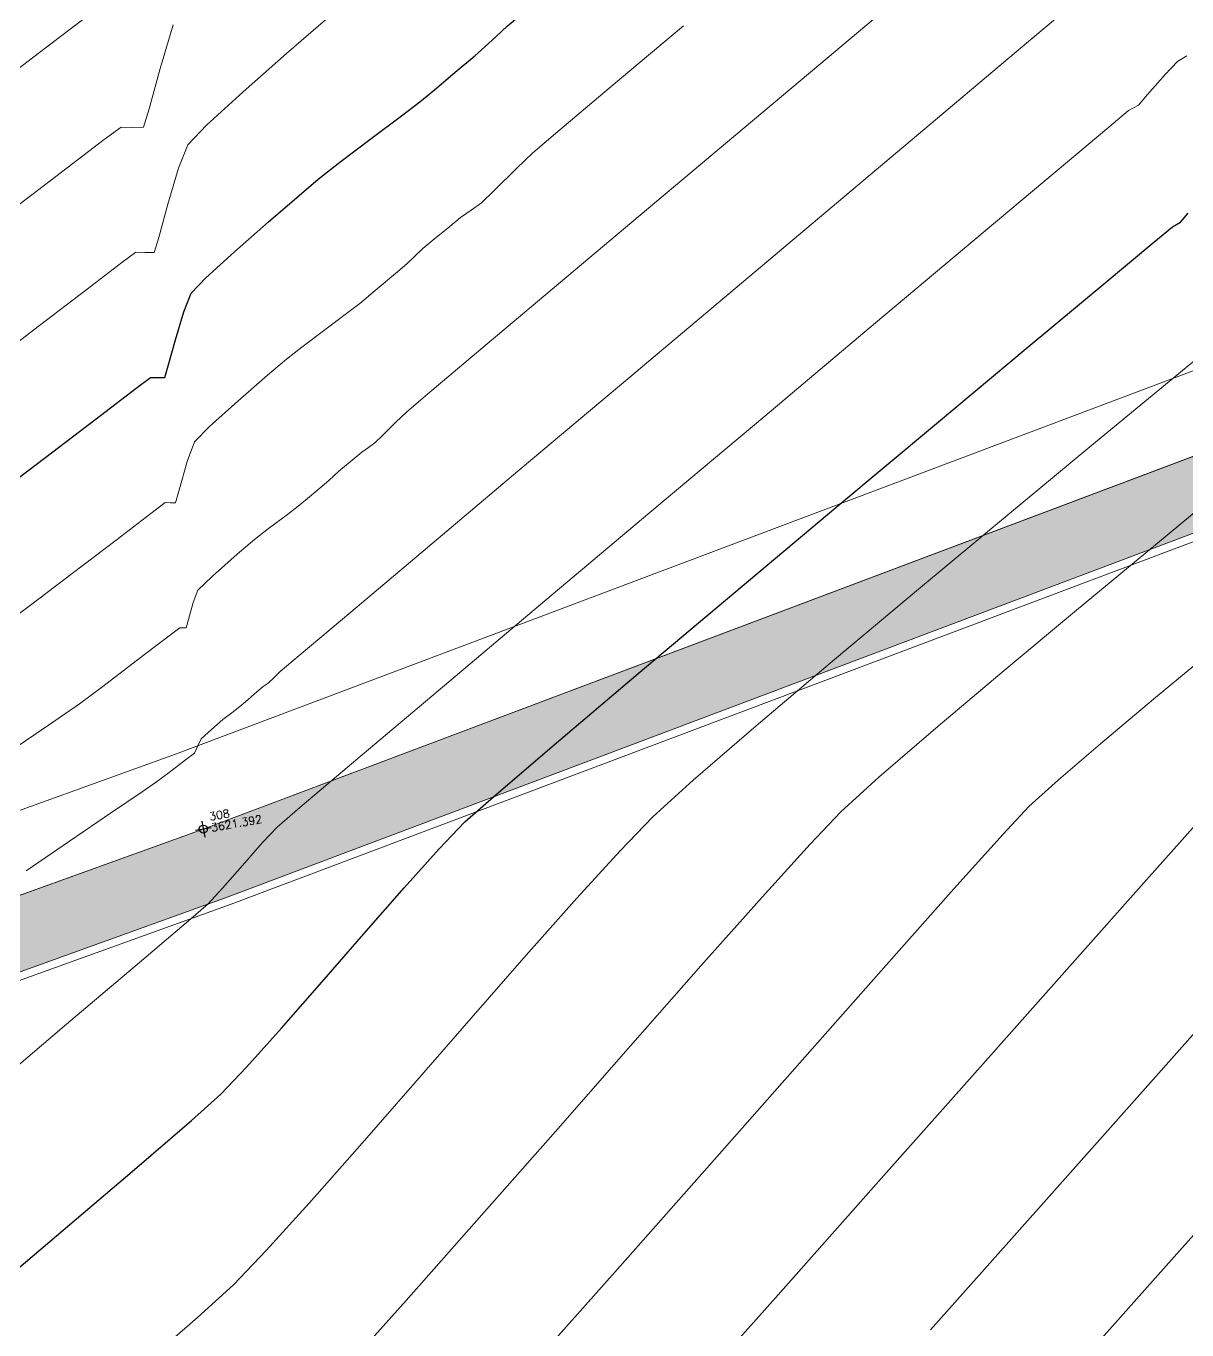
# Model space of a CAD drawing. Header units: millimetres. Extents: x 736950 to 740938, y 8500595 to 8502163.
# Drawn here: x 737849.03 to 737863.53, y 8501280.36 to 8501296.66 of the extents above; entities that cross this region are included whole.
import ezdxf

# ---------------------------------------------------------------- set-up
doc = ezdxf.new("R2010")
doc.units = ezdxf.units.MM
for name, color, linetype, lineweight in [('camino', 22, 'Continuous', 5), ('CAMINO ACTUAL', 1, 'Continuous', 13), ('CONT-MJR', 80, 'Continuous', 30), ('CONT-MNR', 96, 'Continuous', 15), ('pista', 251, 'Continuous', 5)]:
    doc.layers.add(name, color=color, linetype=linetype, lineweight=lineweight)
doc.styles.add('5mm', font='arial.ttf', dxfattribs={"height": 3})

msp = doc.modelspace()

# ---------------------------------------------------------------- hatches: boundary and pattern name
at = {"layer": 'pista'}
h = msp.add_hatch(dxfattribs=at)
h.set_pattern_fill('HONEY', color=256, scale=3, angle=9.94991650582834, style=0)
h.set_pattern_definition([(9.94991650582834, (1479841.21072825, -18.49207214638591), (0.4979252195647159, 0.4170677100899267), [0.375, -0.75]), (129.9499165058283, (1479841.21072825, -18.49207214638591), (-0.6101538418184378, 0.222682034283025), [0.3749999999999999, -0.7499999999999998]), (69.94991650582834, (1479841.21072825, -18.49207214638591), (-0.112228622253722, 0.6397497443729518), [-0.75, 0.375])])
h.paths.add_polyline_path([(737744.7999806425, 8501250.923935566), (737743.4751223363, 8501250.754223157), (737756.465848178, 8501242.026572531), (737763.5739612179, 8501242.006896213), (737770.002546867, 8501243.455222024), (737769.8468594846, 8501244.342704736), (737763.4750639071, 8501242.907173423), (737756.7405500773, 8501242.925815564)])
h.paths.add_polyline_path([(737794.2809870465, 8501256.017245878), (737809.7820272583, 8501263.709828075), (737823.391616501, 8501273.483615467), (737837.0791595323, 8501280.557800073), (737851.5530432165, 8501285.77819753), (737870.8510758049, 8501293.050216693, -0.9976846880626209), (737871.0089264096, 8501292.63424804), (737865.2748787645, 8501289.581801567, 0.7845063948290762), (737866.1540430214, 8501286.121818589), (737883.2588851704, 8501291.348365877), (737897.4188924351, 8501296.516943583), (737903.2981396064, 8501301.44146652, -0.5512150924587264), (737904.1219025984, 8501301.177325813), (737906.855912117, 8501297.98174819, 0.5618964424650519), (737910.2738656431, 8501298.536066804), (737914.22079628, 8501308.558674501), (737925.6412323939, 8501300.72656757, 0.340189525830376), (737928.7023693406, 8501300.894137181), (737936.9171069289, 8501306.117412793, -0.358727273887905), (737938.1716059428, 8501305.962964654), (737943.1732157968, 8501301.051021611, 0.3417074120720416), (737946.0555081918, 8501300.709858142), (737955.8779356404, 8501307.072689936), (737971.8320576148, 8501314.464803053), (737988.5677626224, 8501323.411181662), (738023.1375471824, 8501336.282937778), (738044.4246208373, 8501357.728329657), (738061.4456776979, 8501362.208386911), (738078.9085143938, 8501363.070318012), (738112.0997810266, 8501372.051506756), (738118.6561313582, 8501373.365123207), (738128.3493353954, 8501376.976906104), (738155.2251721952, 8501366.826195797), (738176.6167526407, 8501363.543890122), (738193.8053773039, 8501353.328603027), (738204.7313956148, 8501340.877429372), (738207.705198212, 8501335.751671141), (738214.35685511, 8501331.742925933), (738229.9282901662, 8501313.374534177), (738233.5603594936, 8501308.186787868), (738234.53883727, 8501308.358438132), (738230.6417003467, 8501313.924784988), (738214.9478837823, 8501332.43754055), (738208.3676942562, 8501336.403214611), (738205.4657963786, 8501341.405035153), (738194.387784551, 8501354.029418997), (738176.9261677533, 8501364.406946706), (738155.4549153853, 8501367.70147717), (738128.3514754312, 8501377.93815071), (738118.4090486554, 8501374.233504975), (738111.8936108743, 8501372.928085677), (738078.7671659255, 8501363.964436961), (738061.3074614278, 8501363.102660457), (738043.958527311, 8501358.536303693), (738022.6381405202, 8501337.057350922), (737988.196920163, 8501324.233464561), (737971.4304040315, 8501315.270615296), (737955.4419368334, 8501307.862588815), (737945.5806043665, 8501301.47455489, -0.3391433520832071), (737943.8038299843, 8501301.693147572), (737938.8116631231, 8501306.59581691, 0.3560082385246841), (737936.4342009705, 8501306.876887502), (737928.158540546, 8501301.61487459, -0.3502196171718997), (737926.1502499409, 8501301.468794718), (737914.5128481541, 8501309.44969617, 0.4302069892023044), (737913.4330382891, 8501309.014522241), (737909.4507249827, 8501298.90206584, -0.5704007069138802), (737907.5397775185, 8501298.566836312), (737904.9064502402, 8501301.644734057, 0.4931454261128044), (737902.7202336333, 8501302.131411942), (737896.9620044216, 8501297.308254998), (737882.9728831241, 8501292.20205278), (737866.0373022418, 8501287.027224885, -0.7384715771871906), (737865.6977918843, 8501288.787355538), (737871.5108758068, 8501291.881875956, 0.9119586051647783), (737870.5337161538, 8501293.892406015), (737851.2416702455, 8501286.62264278), (737836.7183275839, 8501281.384406622), (737822.9200107896, 8501274.252970394), (737809.3164408724, 8501264.483505804), (737793.8201376351, 8501256.79327439), (737778.9884914039, 8501246.402265295), (737769.846859484, 8501244.34270474), (737770.0025468671, 8501243.455222024), (737779.3594973255, 8501245.563292695)])
h.paths.add_polyline_path([(738260.5182952256, 8501271.251537092), (738234.538837269, 8501308.358438132), (738233.56035949, 8501308.186787868), (738259.6897886079, 8501270.86568047), (738269.3749442189, 8501234.589470252), (738274.5057655985, 8501215.583008338), (738279.7983711922, 8501189.602392923), (738280.7089290785, 8501189.641305126), (738275.382018582, 8501215.790318219), (738270.2441657205, 8501234.822827347)])

# ---------------------------------------------------------------- linework, layer by layer
at = {"linetype": 'Continuous', "extrusion": (0.9849591664230046, 0.172787269436437, 0), "elevation": 2195667.446162655}
msp.add_lwpolyline([(8245928.984062788, 0), (8245928.78406279, 0)], dxfattribs=at)
at = {"linetype": 'Continuous', "extrusion": (-0.172787269436437, 0.9849591664230046, 0), "elevation": 8245928.884062789}
msp.add_lwpolyline([(-2195667.546162654, 0), (-2195667.346162655, 0)], dxfattribs=at)
at = {"linetype": 'Continuous'}
msp.add_circle((737851.2416702405, 8501286.62264278), 0.05, dxfattribs=at)
at = {"layer": 'camino'}
for p, q in [((737850.8957002355, 8501287.56091528), (737873.0500859543, 8501295.909285355)), ((737851.2416702405, 8501286.62264278), (737870.5337161538, 8501293.892406015)), ((737851.5876402454, 8501285.68437028), (737868.0173463535, 8501291.875526672)), ((737836.3174031858, 8501282.302858334), (737850.8957002355, 8501287.56091528)), ((737836.7183275832, 8501281.38440662), (737851.2416702405, 8501286.62264278)), ((737837.1192519807, 8501280.465954907), (737851.5876402454, 8501285.68437028))]:
    msp.add_line(p, q, dxfattribs=at)
at = {"layer": 'CAMINO ACTUAL'}
for points in [[(737744.7999806433, 8501250.923935566), (737756.7405500774, 8501242.925815562), (737763.4750639033, 8501242.907173423), (737778.9884914034, 8501246.402265295), (737793.8201376382, 8501256.793274388), (737809.3164408694, 8501264.4835058), (737822.9200107896, 8501274.252970394), (737836.7183275832, 8501281.38440662), (737851.2416702405, 8501286.62264278), (737870.5337161538, 8501293.892406015, -0.9119586051647784), (737871.5108758068, 8501291.881875956), (737865.6977918843, 8501288.787355538, 0.7384715771871907), (737866.0373022418, 8501287.027224885), (737882.9728831139, 8501292.202052778), (737896.9620044209, 8501297.308254996), (737902.7202336333, 8501302.131411942, -0.4931454261128045), (737904.9064502402, 8501301.644734057), (737907.5397775185, 8501298.566836312, 0.5704007069138803)], [(737743.4751223343, 8501250.754223157), (737756.4658481785, 8501242.02657253), (737763.5739612129, 8501242.00689621), (737779.3594973226, 8501245.563292693), (737794.2809870427, 8501256.017245876), (737809.7820272604, 8501263.709828077), (737823.3916164968, 8501273.483615467), (737837.0791595408, 8501280.557800079), (737851.5530432449, 8501285.77819753), (737870.8510758049, 8501293.050216693, -0.8808834008382581), (737871.0575678862, 8501292.660141705), (737865.2748787645, 8501289.581801567, 0.7845063945546641), (737866.1540430175, 8501286.121818589), (737883.2588851263, 8501291.348365862), (737897.4188924354, 8501296.516943585), (737903.2981396064, 8501301.44146652, -0.5512150924587267), (737904.1219025984, 8501301.177325813), (737906.855912117, 8501297.98174819, 0.5691577054920378)]]:
    msp.add_lwpolyline(points, format="xyb", dxfattribs=at)
at = {"layer": 'CONT-MJR', "extrusion": (0.6420256615830683, -0.7666831482880158, 0), "elevation": -6044079.017788866}
msp.add_lwpolyline([(6023751.634656075, 3625), (6023751.865643558, 3625)], dxfattribs=at)
at = {"layer": 'CONT-MJR'}
for points, elevation in [([(737854.8987122023, 8501296.528044153), (737855.0377069615, 8501296.658312058)], 3625), ([(737853.9474890758, 8501295.712197611), (737854.1294350686, 8501295.862761501)], 3625), ([(737853.717603032, 8501295.536678704), (737853.9474890758, 8501295.712197611)], 3625), ([(737852.9471579437, 8501294.95574476), (737853.3390379874, 8501295.25207965)], 3625), ([(737852.6773269023, 8501294.745018344), (737852.9471579437, 8501294.95574476)], 3625), ([(737852.4383298145, 8501294.542689925), (737852.6773269023, 8501294.745018344)], 3625), ([(737851.6305444578, 8501293.838081583), (737852.0540131824, 8501294.211072845)], 3625), ([(737863.3997509215, 8501294.17943595), (737863.4505320803, 8501294.207958335)], 3620), ([(737850.9978942714, 8501293.088996883), (737851.0908205396, 8501293.319634443)], 3625), ([(737850.402926961, 8501292.133210966), (737850.5813336655, 8501292.26751041)], 3625), ([(737850.5813336655, 8501292.26751041), (737850.6731675213, 8501292.265495734)], 3625), ([(737849.3602344022, 8501291.336673845), (737849.9583635109, 8501291.793780467)], 3625), ([(737856.6749847631, 8501288.56657593), (737857.8711207402, 8501289.572824148)], 3620), ([(737855.6525620866, 8501287.701658593), (737856.6749847631, 8501288.56657593)], 3620), ([(737853.7529322262, 8501285.890581485), (737854.1891325251, 8501286.376005448)], 3620), ([(737852.2163083554, 8501284.134305228), (737852.7206029459, 8501284.710095856)], 3620), ([(737851.4610452529, 8501283.309805922), (737851.7811500591, 8501283.64766341)], 3620), ([(737850.3539748094, 8501282.346339222), (737851.092530013, 8501282.98087442)], 3620), ([(737849.3238000579, 8501281.469559934), (737850.3539748094, 8501282.346339222)], 3620)]:
    msp.add_lwpolyline(points, dxfattribs=dict(at, elevation=elevation))
at = {"layer": 'CONT-MJR', "extrusion": (0.6848595046887826, -0.7286751394396789, 0), "elevation": -5689356.492526403}
msp.add_lwpolyline([(6359850.060101053, 3625.00000000001), (6359850.250614156, 3625.00000000001)], dxfattribs=at)
at = {"layer": 'CONT-MJR', "extrusion": (0.6512469784510502, -0.7588658465488992, 0), "elevation": -5970817.804590533}
msp.add_lwpolyline([(6096376.200747641, 3625.000000000003), (6096376.36882799, 3625.000000000003)], dxfattribs=at)
at = {"layer": 'CONT-MJR', "extrusion": (0.6472728347804234, -0.7622584058935098, 0), "elevation": -6002591.297071006}
msp.add_lwpolyline([(6065093.72555556, 3625), (6065094.04354004, 3625)], dxfattribs=at)
at = {"layer": 'CONT-MJR', "extrusion": (-0.6443755820043018, 0.7647091664918221, 0), "elevation": 6025563.689223723}
msp.add_lwpolyline([(-6042271.285670543, 3625), (-6042271.626346718, 3625)], dxfattribs=at)
at = {"layer": 'CONT-MJR', "extrusion": (0.6009121128075741, -0.7993151022476288, 0), "elevation": -6351828.674749896}
msp.add_lwpolyline([(5698308.608665088, 3625.000000000006), (5698309.082276864, 3625.000000000006)], dxfattribs=at)
at = {"layer": 'CONT-MJR', "extrusion": (0.6532894873589358, -0.7571082126792041, 0), "elevation": -5954368.675492419}
msp.add_lwpolyline([(6112439.986874871, 3625.00000000001), (6112440.494486099, 3625.00000000001)], dxfattribs=at)
at = {"layer": 'CONT-MJR', "extrusion": (-0.7542799235282538, 0.6565529658467867, 0), "elevation": 5024994.338729529}
msp.add_lwpolyline([(-6896801.981906788, 3620.00000000001), (-6896802.128114216, 3620.00000000001)], dxfattribs=at)
at = {"layer": 'CONT-MJR', "extrusion": (0.6396742317809725, -0.768646132622433, 0), "elevation": -6062494.700854356}
msp.add_lwpolyline([(6005214.31128487, 3620.000000000013), (6005214.61469024, 3620.000000000013)], dxfattribs=at)
at = {"layer": 'CONT-MJR', "extrusion": (0.4841895582464591, -0.8749631259002283, 0), "elevation": -7081053.175865064}
msp.add_lwpolyline([(4761841.081656083, 3620), (4761841.139997721, 3620)], dxfattribs=at)
at = {"layer": 'CONT-MJR', "extrusion": (0.6402329840710015, -0.7681807899886205, 0), "elevation": -6058126.403628031}
msp.add_lwpolyline([(6009620.246324629, 3620.000000000009), (6009621.069586055, 3620.000000000009)], dxfattribs=at)
at = {"layer": 'CONT-MJR', "extrusion": (-0.6753895892432603, 0.7374611194780509, 0), "elevation": 5771036.361167613}
msp.add_lwpolyline([(-6285821.759456125, 3625), (-6285822.242808201, 3625)], dxfattribs=at)
at = {"layer": 'CONT-MJR', "extrusion": (0.7233527728568068, -0.6904786499236374, 0), "elevation": -5336234.901445571}
msp.add_lwpolyline([(6658904.520661074, 3625), (6658904.786086447, 3625)], dxfattribs=at)
at = {"layer": 'CONT-MJR', "extrusion": (0.6406269619107408, -0.7678522616187402, 0), "elevation": -6055042.786088485}
msp.add_lwpolyline([(6012725.939632714, 3620.000000000006), (6012727.158786425, 3620.000000000006)], dxfattribs=at)
at = {"layer": 'CONT-MJR', "extrusion": (0.9579606560702832, -0.286899601640352, 0), "elevation": -1732185.374636177}
msp.add_lwpolyline([(8355593.093971894, 3625.000000000013), (8355593.462347029, 3625.000000000013)], dxfattribs=at)
at = {"layer": 'CONT-MJR', "extrusion": (0.9646727387594171, -0.263451147453196, 0), "elevation": -1527890.685181196}
msp.add_lwpolyline([(8395352.674456958, 3625.00000000001), (8395353.010938302, 3625.00000000001)], dxfattribs=at)
at = {"layer": 'CONT-MJR', "extrusion": (0.6410855214706683, -0.7674694483565331, 0), "elevation": -6051450.025050278}
msp.add_lwpolyline([(6016340.33438022, 3620), (6016341.825462806, 3620)], dxfattribs=at)
at = {"layer": 'CONT-MJR', "extrusion": (0.9612422714109875, -0.2757050881878051, 0), "elevation": -1634596.191649094}
msp.add_lwpolyline([(8375230.69680671, 3625), (8375230.848437625, 3625)], dxfattribs=at)
at = {"layer": 'CONT-MJR', "extrusion": (0.002978270061048699, -0.999995564943887, 0), "elevation": -8499057.043218091}
msp.add_lwpolyline([(763166.5449929343, 3625.00000000001), (763166.633581587, 3625.00000000001)], dxfattribs=at)
at = {"layer": 'CONT-MJR', "extrusion": (0.6068522601535086, -0.7948146540839431, 0), "elevation": -6309185.381453222}
msp.add_lwpolyline([(5745482.098702695, 3625.00000000001), (5745482.65803241, 3625.00000000001)], dxfattribs=at)
at = {"layer": 'CONT-MJR', "extrusion": (0.6416803124186792, -0.7669722137432793, 0), "elevation": -6046784.01587476}
msp.add_lwpolyline([(6021028.296945062, 3620.000000000013), (6021029.935993761, 3620.000000000013)], dxfattribs=at)
at = {"layer": 'CONT-MJR', "extrusion": (0.6063515182579975, -0.7951967280530156, 0), "elevation": -6312802.975324675}
msp.add_lwpolyline([(5741505.502495038, 3625.000000000013), (5741506.306200158, 3625.000000000013)], dxfattribs=at)
at = {"layer": 'CONT-MJR', "extrusion": (0.6425075299626943, -0.7662793706875042, 0), "elevation": -6040283.585658614}
msp.add_lwpolyline([(6027547.830072075, 3620.000000000003), (6027549.493125267, 3620.000000000003)], dxfattribs=at)
at = {"layer": 'CONT-MJR', "extrusion": (-0.6501581562075816, 0.75979890228715, 0), "elevation": 5979546.193130341}
msp.add_lwpolyline([(-6087802.461017786, 3620.000000000003), (-6087803.452363582, 3620.000000000003)], dxfattribs=at)
at = {"layer": 'CONT-MJR', "extrusion": (0.6640665574389092, -0.7476734630112507, 0), "elevation": -5866201.971161655}
msp.add_lwpolyline([(6197094.437951559, 3620.000000000013), (6197094.957614643, 3620.000000000013)], dxfattribs=at)
at = {"layer": 'CONT-MJR', "extrusion": (-0.7223764329512141, 0.6915000282839331, 0), "elevation": 5345631.292273927}
msp.add_lwpolyline([(-6651355.120450135, 3620.000000000013), (-6651355.585624101, 3620.000000000013)], dxfattribs=at)
at = {"layer": 'CONT-MJR', "extrusion": (0.7515840325071832, -0.6596373564923698, 0), "elevation": -5053206.652619692}
msp.add_lwpolyline([(6876145.864909236, 3620.000000000006), (6876146.630201839, 3620.000000000006)], dxfattribs=at)
at = {"layer": 'CONT-MJR', "extrusion": (-0.75388818697106, 0.6570027408964807, 0), "elevation": 5029108.905887303}
msp.add_lwpolyline([(-6893789.376833019, 3620), (-6893790.179742438, 3620)], dxfattribs=at)
at = {"layer": 'CONT-MJR', "extrusion": (0.7477255717044463, -0.6640078835520397, 0), "elevation": -5093200.145870917}
msp.add_lwpolyline([(6846573.981475954, 3615), (6846575.711980486, 3615)], dxfattribs=at)
at = {"layer": 'CONT-MJR', "extrusion": (-0.7454377172897083, 0.6665752843017126, 0), "elevation": 5116723.016932098}
msp.add_lwpolyline([(-6829011.237139164, 3620), (-6829011.889966098, 3620)], dxfattribs=at)
at = {"layer": 'CONT-MJR', "extrusion": (0.7474416327015289, -0.6643274837792525, 0), "elevation": -5096126.666122379}
msp.add_lwpolyline([(6844393.951480709, 3615.00000000001), (6844395.9567342, 3615.00000000001)], dxfattribs=at)
at = {"layer": 'CONT-MJR', "extrusion": (-0.665903161022766, 0.7460381894647808, 0), "elevation": 5850944.388299474}
msp.add_lwpolyline([(-6211496.302879023, 3620), (-6211496.796841993, 3620)], dxfattribs=at)
at = {"layer": 'CONT-MJR', "extrusion": (-0.7470579680099632, 0.6647588979719076, 0), "elevation": 5100077.331341523}
msp.add_lwpolyline([(-6841448.451222478, 3615.000000000013), (-6841450.633788544, 3615.000000000013)], dxfattribs=at)
at = {"layer": 'CONT-MJR', "extrusion": (-0.6472197714218639, 0.7623034615431248, 0), "elevation": 6003005.621104317}
msp.add_lwpolyline([(-6064660.912076862, 3620.000000000003), (-6064662.543151549, 3620.000000000003)], dxfattribs=at)
at = {"layer": 'CONT-MNR'}
for points, elevation in [([(737858.9296203933, 8501296.171673879), (737860.0002219474, 8501297.072386742)], 3623), ([(737850.7021329933, 8501296.12759705), (737850.864128783, 8501296.674444212)], 3627), ([(737860.4156326749, 8501295.508479826), (737861.3741558068, 8501296.315088583)], 3622), ([(737857.7637792074, 8501295.190625824), (737858.9296203933, 8501296.171673879)], 3623), ([(737863.4121395978, 8501296.216373984), (737863.530439674, 8501296.285068914)], 3621), ([(737850.5648029024, 8501295.623403588), (737850.7021329933, 8501296.12759705)], 3627), ([(737863.0396404177, 8501295.804263124), (737863.2589968242, 8501296.054376796)], 3621), ([(737851.2830769166, 8501295.42099532), (737851.7383255601, 8501295.837926036)], 3626), ([(737850.4957278114, 8501295.39387309), (737850.5648029024, 8501295.623403588)], 3627), ([(737862.8009050167, 8501295.602687666), (737862.8623851022, 8501295.636658063)], 3621), ([(737850.2152934363, 8501295.396594457), (737850.3594311773, 8501295.39248141)], 3627), ([(737850.3594311773, 8501295.39248141), (737850.4957278114, 8501295.39387309)], 3627), ([(737851.0490107553, 8501295.17578512), (737851.2830769166, 8501295.42099532)], 3626), ([(737850.9308897976, 8501294.88163194), (737851.0490107553, 8501295.17578512)], 3626), ([(737855.3576970894, 8501295.075298678), (737855.6398493844, 8501295.315119937)], 3624), ([(737855.1490585797, 8501294.87378969), (737855.3576970894, 8501295.075298678)], 3624), ([(737850.7968456809, 8501294.431616234), (737850.9308897976, 8501294.88163194)], 3626), ([(737860.8814562846, 8501293.990978613), (737861.8838617695, 8501294.832953174)], 3621), ([(737854.4553429264, 8501294.264647918), (737854.5873233329, 8501294.356962418)], 3624), ([(737854.3208007021, 8501294.155121356), (737854.4553429264, 8501294.264647918)], 3624), ([(737855.5204907545, 8501293.302254658), (737856.5962265931, 8501294.207925208)], 3623), ([(737853.8851304319, 8501293.78263174), (737853.9855903564, 8501293.876807278)], 3624), ([(737853.9855903564, 8501293.876807278), (737854.1111161213, 8501293.9817775)], 3624), ([(737850.3983135507, 8501293.832052436), (737850.5161746877, 8501293.82907609)], 3626), ([(737850.5161746877, 8501293.82907609), (737850.6287417961, 8501293.829816334)], 3626), ([(737853.6427520224, 8501293.56690448), (737853.7847736905, 8501293.68833257)], 3624), ([(737853.1975392898, 8501293.192919673), (737853.3903727463, 8501293.353307704)], 3624), ([(737853.03136889, 8501293.066047912), (737853.1975392898, 8501293.192919673)], 3624), ([(737852.2794176292, 8501292.49380561), (737852.4744617969, 8501292.6461267)], 3624), ([(737854.0185822246, 8501292.036734251), (737854.630099897, 8501292.552296795)], 3623), ([(737853.7794659415, 8501291.834249651), (737854.0185822246, 8501292.036734251)], 3623), ([(737862.2923219312, 8501291.37796894), (737863.1219740177, 8501292.06265525)], 3619), ([(737851.0394543045, 8501291.215822592), (737851.1326303234, 8501291.463483766)], 3624), ([(737853.3851423489, 8501291.449060509), (737853.4784227684, 8501291.540277537)], 3623), ([(737853.2231064718, 8501291.334431235), (737853.3043442057, 8501291.39150122)], 3623), ([(737852.9334737519, 8501291.095302494), (737853.0763620742, 8501291.213892559)], 3623), ([(737854.0419122792, 8501290.143332565), (737855.2266889767, 8501291.140768481)], 3622), ([(737852.7252658989, 8501290.907052288), (737852.8096573408, 8501290.9790957)], 3623), ([(737852.8096573408, 8501290.9790957), (737852.8715459335, 8501291.037222596)], 3623), ([(737852.8715459335, 8501291.037222596), (737852.9334737519, 8501291.095302494)], 3623), ([(737850.8947697665, 8501290.701702816), (737850.9426456591, 8501290.87554898)], 3624), ([(737852.4475895038, 8501290.673641732), (737852.5680707847, 8501290.7739437)], 3623), ([(737850.5851116856, 8501290.567057503), (737850.7643537801, 8501290.702968389)], 3624), ([(737863.0161102855, 8501290.075463386), (737863.7476649791, 8501290.67756113)], 3618), ([(737850.1512195886, 8501290.235486872), (737850.5851116856, 8501290.567057503)], 3624), ([(737855.4296038826, 8501289.407578867), (737856.8217305284, 8501290.578735692)], 3621), ([(737851.881508356, 8501290.242592877), (737852.0569182332, 8501290.37843491)], 3623), ([(737851.6650812237, 8501290.057874372), (737851.881508356, 8501290.242592877)], 3623), ([(737851.3563728031, 8501289.78565599), (737851.6650812237, 8501290.057874372)], 3623), ([(737859.1268307564, 8501288.741664845), (737860.2036657223, 8501289.643937428)], 3619), ([(737851.1166817711, 8501289.454408862), (737851.1744401074, 8501289.607333088)], 3623), ([(737848.7324776967, 8501289.160674749), (737849.0838191529, 8501289.422909673)], 3624), ([(737854.1740107271, 8501288.350399392), (737855.4296038826, 8501289.407578867)], 3621), ([(737851.0277837514, 8501289.13764606), (737851.0566836866, 8501289.244383099)], 3623), ([(737850.4046037819, 8501288.724053053), (737850.7821133045, 8501289.012464218)], 3623), ([(737850.7821133045, 8501289.012464218), (737850.9473738945, 8501289.138426367)], 3623), ([(737850.9473738945, 8501289.138426367), (737851.0277837514, 8501289.13764606)], 3623), ([(737849.985283691, 8501288.4050977), (737850.4046037819, 8501288.724053053)], 3623), ([(737858.1497706539, 8501287.913936127), (737859.1268307564, 8501288.741664845)], 3619), ([(737852.0521373145, 8501288.447556965), (737852.121117601, 8501288.515264481)], 3622), ([(737849.6945913981, 8501288.187502988), (737849.985283691, 8501288.4050977)], 3623), ([(737851.8813571468, 8501288.313797714), (737851.9358379366, 8501288.35886684)], 3622), ([(737853.1485365732, 8501287.485706441), (737854.1740107271, 8501288.350399392)], 3621), ([(737851.7704791197, 8501288.215575565), (737851.8345409908, 8501288.269858826)], 3622), ([(737851.8345409908, 8501288.269858826), (737851.8813571468, 8501288.313797714)], 3622), ([(737851.5967572071, 8501288.07808166), (737851.697639718, 8501288.154363792)], 3622), ([(737848.7437683883, 8501287.53859531), (737849.3968537061, 8501287.982887486)], 3623), ([(737851.2162498913, 8501287.75118241), (737851.3433601834, 8501287.868145514)], 3622), ([(737851.3433601834, 8501287.868145514), (737851.4835990826, 8501287.991380144)], 3622), ([(737857.3635699927, 8501287.23428759), (737858.1497706539, 8501287.913936127)], 3619), ([(737859.6827304235, 8501287.272127006), (737860.3930570795, 8501287.885035569)], 3618), ([(737851.0209147313, 8501287.487520713), (737851.130394009, 8501287.573884346)], 3622), ([(737850.8146730853, 8501287.33163655), (737851.0209147313, 8501287.487520713)], 3622), ([(737852.4467669333, 8501286.89200918), (737853.1485365732, 8501287.485706441)], 3621), ([(737850.6567051, 8501287.214331223), (737850.8146730853, 8501287.33163655)], 3622), ([(737850.0825345145, 8501286.82345633), (737850.4762837035, 8501287.090909159)], 3622), ([(737861.234056373, 8501286.56000259), (737861.5563393835, 8501286.904694304)], 3617), ([(737849.5685013176, 8501286.473218607), (737850.0825345145, 8501286.82345633)], 3622), ([(737855.9093854191, 8501285.760541156), (737856.4491823525, 8501286.352935052)], 3619), ([(737851.0567641217, 8501285.476950446), (737851.3034482601, 8501285.689717475)], 3621), ([(737854.5892928698, 8501284.261398185), (737855.2770473317, 8501285.047290113)], 3619), ([(737856.5801822967, 8501283.916601777), (737857.4577742688, 8501284.913112251)], 3618), ([(737858.7548266845, 8501283.771594174), (737859.7726291195, 8501284.922244415)], 3617), ([(737853.8832468136, 8501283.451081632), (737854.5892928698, 8501284.261398185)], 3619), ([(737853.196033943, 8501282.664556714), (737853.8832468136, 8501283.451081632)], 3619), ([(737852.5647790383, 8501281.950039688), (737853.196033943, 8501282.664556714)], 3619), ([(737858.3892083523, 8501280.766381018), (737859.7449433034, 8501282.293017205)], 3616), ([(737862.3629190258, 8501280.143938852), (737863.4380635652, 8501281.35230936)], 3614)]:
    msp.add_lwpolyline(points, dxfattribs=dict(at, elevation=elevation))
at = {"layer": 'CONT-MNR', "extrusion": (0.6047333065447692, -0.7964280431749188, 0), "elevation": -6324468.817583943}
msp.add_lwpolyline([(5728661.008032917, 3628), (5728661.632952816, 3628)], dxfattribs=at)
at = {"layer": 'CONT-MNR', "extrusion": (-0.6437495143787718, 0.7652362790256979, 0), "elevation": 6030502.457761618}
msp.add_lwpolyline([(-6037343.666824101, 3622.00000000001), (-6037344.506524498, 3622.00000000001)], dxfattribs=at)
at = {"layer": 'CONT-MNR', "extrusion": (-0.6532894872541244, 0.7571082127696432, 0), "elevation": 5954370.121617876}
msp.add_lwpolyline([(-6112441.530527587, 3626.000000000013), (-6112442.178829295, 3626.000000000013)], dxfattribs=at)
at = {"layer": 'CONT-MNR', "extrusion": (-0.6442097269034711, 0.7648488921106934, 0), "elevation": 6026872.523774356}
msp.add_lwpolyline([(-6040966.079746339, 3624), (-6040967.293756966, 3624)], dxfattribs=at)
at = {"layer": 'CONT-MNR', "extrusion": (-0.60707557919168, 0.7946440971586501, 0), "elevation": 6307574.719352006}
msp.add_lwpolyline([(-5747256.183865125, 3628), (-5747257.078758496, 3628)], dxfattribs=at)
at = {"layer": 'CONT-MNR', "extrusion": (0.6609661662988029, -0.7504157027996303, 0), "elevation": -5891810.856146893}
msp.add_lwpolyline([(6172764.449343448, 3626.000000000004), (6172765.17006145, 3626.000000000004)], dxfattribs=at)
at = {"layer": 'CONT-MNR', "extrusion": (0.7266874170987918, -0.6869682655190753, 0), "elevation": -5303924.659286891}
msp.add_lwpolyline([(6684673.514970528, 3621.000000000013), (6684673.737896072, 3621.000000000013)], dxfattribs=at)
at = {"layer": 'CONT-MNR', "extrusion": (0.6448548084220542, -0.7643050935686324, 0), "elevation": -6021773.553999119}
msp.add_lwpolyline([(6046047.985626206, 3624.00000000001), (6046048.863417258, 3624.00000000001)], dxfattribs=at)
at = {"layer": 'CONT-MNR', "extrusion": (0.4902758122189853, -0.8715673398843112, 0), "elevation": -7047695.309450097}
msp.add_lwpolyline([(4811076.795344659, 3621.000000000013), (4811076.865442736, 3621.000000000013)], dxfattribs=at)
at = {"layer": 'CONT-MNR', "extrusion": (-0.7537609487671489, 0.6571487138491923, 0), "elevation": 5030443.259003473}
msp.add_lwpolyline([(-6892830.36190429, 3621.00000000001), (-6892830.538668114, 3621.00000000001)], dxfattribs=at)
at = {"layer": 'CONT-MNR', "extrusion": (-0.6439246511823193, 0.7650889122185267, 0), "elevation": 6029120.42227357}
msp.add_lwpolyline([(-6038721.019811497, 3622.000000000013), (-6038722.567661207, 3622.000000000013)], dxfattribs=at)
at = {"layer": 'CONT-MNR', "extrusion": (0.6425741217303729, -0.7662235301023065, 0), "elevation": -6039761.185885511}
msp.add_lwpolyline([(6028080.074411251, 3621.000000000013), (6028080.39550793, 3621.000000000013)], dxfattribs=at)
at = {"layer": 'CONT-MNR', "extrusion": (0.5957651225255017, -0.8031587133202092, 0), "elevation": -6388304.04836406}
msp.add_lwpolyline([(5657385.858524939, 3627), (5657386.123115696, 3627)], dxfattribs=at)
at = {"layer": 'CONT-MNR', "extrusion": (0.6430291213592085, -0.765841725870303, 0), "elevation": -6036179.628137064}
msp.add_lwpolyline([(6031665.565440069, 3621), (6031666.441615121, 3621)], dxfattribs=at)
at = {"layer": 'CONT-MNR', "extrusion": (0.6058417958744822, -0.7955851421259589, 0), "elevation": -6316483.81016985}
msp.add_lwpolyline([(5737461.805186785, 3627.000000000006), (5737462.47416442, 3627.000000000006)], dxfattribs=at)
at = {"layer": 'CONT-MNR', "extrusion": (0.6439434193958257, -0.7650731158633218, 0), "elevation": -6028973.748930235}
msp.add_lwpolyline([(6038866.706676669, 3623.000000000003), (6038868.232743383, 3623.000000000003)], dxfattribs=at)
at = {"layer": 'CONT-MNR', "extrusion": (0.7030011285413386, -0.7111887325243592, 0), "elevation": -5527312.123618107}
msp.add_lwpolyline([(6501173.775551778, 3624.000000000013), (6501174.158582399, 3624.000000000013)], dxfattribs=at)
at = {"layer": 'CONT-MNR', "extrusion": (0.6073366846098532, -0.7944445553511659, 0), "elevation": -6305684.342852014}
msp.add_lwpolyline([(5749327.779171789, 3627), (5749328.713721792, 3627)], dxfattribs=at)
at = {"layer": 'CONT-MNR', "extrusion": (-0.6967373264954233, 0.7173263538083693, 0), "elevation": 5584111.627210398}
msp.add_lwpolyline([(-6452451.801845338, 3624), (-6452452.022810508, 3624)], dxfattribs=at)
at = {"layer": 'CONT-MNR', "extrusion": (0.9647613155894411, -0.2631265929968516, 0), "elevation": -1525066.734380727}
msp.add_lwpolyline([(8395867.736812675, 3626), (8395868.16637328, 3626)], dxfattribs=at)
at = {"layer": 'CONT-MNR', "extrusion": (0.5818797003086811, -0.8132748701199856, 0), "elevation": -6484546.4578673}
msp.add_lwpolyline([(5546809.206337998, 3624.000000000006), (5546809.367198803, 3624.000000000006)], dxfattribs=at)
at = {"layer": 'CONT-MNR', "extrusion": (0.6439581734102451, -0.7650606975254582, 0), "elevation": -6028855.826172899}
msp.add_lwpolyline([(6038983.45867456, 3622.000000000003), (6038985.183672033, 3622.000000000003)], dxfattribs=at)
at = {"layer": 'CONT-MNR', "extrusion": (-0.6371570324622847, 0.7707340111762652, 0), "elevation": 6082107.474935178}
msp.add_lwpolyline([(-5985348.504242262, 3624.000000000013), (-5985348.77630056, 3624.000000000013)], dxfattribs=at)
at = {"layer": 'CONT-MNR', "extrusion": (0.9594149041784141, -0.2819983007755976, 0), "elevation": -1689445.524129986}
msp.add_lwpolyline([(8364340.628657174, 3626), (8364340.82396, 3626)], dxfattribs=at)
at = {"layer": 'CONT-MNR', "extrusion": (0.6432840457814788, -0.765627609509357, 0), "elevation": -6034171.263002137}
msp.add_lwpolyline([(6033671.835848464, 3621.00000000001), (6033673.455714347, 3621.00000000001)], dxfattribs=at)
at = {"layer": 'CONT-MNR', "extrusion": (0.597897933689419, -0.8015722430884963, 0), "elevation": -6373241.937589088}
msp.add_lwpolyline([(5674346.199039177, 3626.000000000013), (5674346.414710692, 3626.000000000013)], dxfattribs=at)
at = {"layer": 'CONT-MNR', "extrusion": (-0.6847705643858916, 0.7287587214919815, 0), "elevation": 5690131.366703352}
msp.add_lwpolyline([(-6359153.057809407, 3624), (-6359153.195518553, 3624)], dxfattribs=at)
at = {"layer": 'CONT-MNR', "extrusion": (0.6061771452198746, -0.7953296603378269, 0), "elevation": -6314063.090065534}
msp.add_lwpolyline([(5740123.567785433, 3626), (5740124.116799803, 3626)], dxfattribs=at)
at = {"layer": 'CONT-MNR', "extrusion": (-0.6460216952527738, 0.763319048146142, 0), "elevation": 6012529.852361354}
msp.add_lwpolyline([(-6055237.491555709, 3624), (-6055237.822189771, 3624)], dxfattribs=at)
at = {"layer": 'CONT-MNR', "extrusion": (-0.6439836024979201, 0.765039292921482, 0), "elevation": 6028655.096300846}
msp.add_lwpolyline([(-6039182.061059468, 3622.000000000013), (-6039183.845253423, 3622.000000000013)], dxfattribs=at)
at = {"layer": 'CONT-MNR', "extrusion": (0.6073022949630132, -0.7944708443565801, 0), "elevation": -6305931.851957517}
msp.add_lwpolyline([(5749054.350646717, 3626), (5749055.118647001, 3626)], dxfattribs=at)
at = {"layer": 'CONT-MNR', "extrusion": (0.6442136615814726, -0.7648455780298345, 0), "elevation": -6026839.983190682}
msp.add_lwpolyline([(6040993.654351167, 3623.000000000009), (6040994.818495779, 3623.000000000009)], dxfattribs=at)
at = {"layer": 'CONT-MNR', "extrusion": (-0.6009121187132845, 0.7993150978078117, 0), "elevation": 6351827.070202066}
msp.add_lwpolyline([(-5698306.753713164, 3624.000000000013), (-5698307.096057822, 3624.000000000013)], dxfattribs=at)
at = {"layer": 'CONT-MNR', "extrusion": (0.6071109100412468, -0.7946171045911917, 0), "elevation": -6307316.466259471}
msp.add_lwpolyline([(5747534.376747414, 3626.000000000007), (5747535.249363365, 3626.000000000007)], dxfattribs=at)
at = {"layer": 'CONT-MNR', "extrusion": (-0.6434050193179588, 0.7655259506486094, 0), "elevation": 6033217.769755838}
msp.add_lwpolyline([(-6034623.448872296, 3621), (-6034625.257350626, 3621)], dxfattribs=at)
at = {"layer": 'CONT-MNR', "extrusion": (0.603154045740583, -0.7976247219756711, 0), "elevation": -6335802.47816929}
msp.add_lwpolyline([(5716118.428337635, 3624), (5716118.783474374, 3624)], dxfattribs=at)
at = {"layer": 'CONT-MNR', "extrusion": (0.6473579368453912, -0.7621861331743569, 0), "elevation": -6001912.72353742}
msp.add_lwpolyline([(6065759.636221857, 3624), (6065759.945012421, 3624)], dxfattribs=at)
at = {"layer": 'CONT-MNR', "extrusion": (0.635477471382042, -0.7721194100434763, 0), "elevation": -6095117.221046559}
msp.add_lwpolyline([(5972098.021887803, 3619.000000000006), (5972098.753754701, 3619.000000000006)], dxfattribs=at)
at = {"layer": 'CONT-MNR', "extrusion": (0.6559307048952101, -0.7548211115063441, 0), "elevation": -5932975.087157855}
msp.add_lwpolyline([(6133204.457359033, 3624.000000000003), (6133204.946888937, 3624.000000000003)], dxfattribs=at)
at = {"layer": 'CONT-MNR', "extrusion": (0.6440069895342443, -0.7650196059128418, 0), "elevation": -6028470.475008963}
msp.add_lwpolyline([(6039364.629462783, 3622), (6039366.354901951, 3622)], dxfattribs=at)
at = {"layer": 'CONT-MNR', "extrusion": (-0.6687149583294111, 0.743518866274753, 0), "elevation": 5827458.517691448}
msp.add_lwpolyline([(-6233547.27207867, 3624.000000000003), (-6233547.747887223, 3624.000000000003)], dxfattribs=at)
at = {"layer": 'CONT-MNR', "extrusion": (-0.693870468734663, 0.7200998351742203, 0), "elevation": 5609803.90079545}
msp.add_lwpolyline([(-6430123.553128271, 3623.000000000003), (-6430123.73485707, 3623.000000000003)], dxfattribs=at)
at = {"layer": 'CONT-MNR', "extrusion": (-0.643555480836669, 0.7653994663475302, 0), "elevation": 6032031.470532188}
msp.add_lwpolyline([(-6035807.36372393, 3621.000000000013), (-6035809.238659423, 3621.000000000013)], dxfattribs=at)
at = {"layer": 'CONT-MNR', "extrusion": (0.7126671829328269, -0.7015023067464486, 0), "elevation": -5437833.283842306}
msp.add_lwpolyline([(6576195.710147515, 3624.000000000003), (6576195.978359431, 3624.000000000003)], dxfattribs=at)
at = {"layer": 'CONT-MNR', "extrusion": (0.7022703288017423, -0.711910377284032, 0), "elevation": -5533985.062941064}
msp.add_lwpolyline([(6495490.353434464, 3623), (6495490.592481826, 3623)], dxfattribs=at)
at = {"layer": 'CONT-MNR', "extrusion": (0.5802120249552415, -0.8144654726244313, 0), "elevation": -6495896.95126358}
msp.add_lwpolyline([(5533507.533247688, 3623), (5533507.632451575, 3623)], dxfattribs=at)
at = {"layer": 'CONT-MNR', "extrusion": (0.6347351309979461, -0.77272978037411, 0), "elevation": -6100859.623525633}
msp.add_lwpolyline([(5966229.237947412, 3623.000000000003), (5966229.427851308, 3623.000000000003)], dxfattribs=at)
at = {"layer": 'CONT-MNR', "extrusion": (-0.6378292529981021, 0.7701778002642529, 0), "elevation": 6076875.738162415}
msp.add_lwpolyline([(-5990656.183860859, 3619.000000000006), (-5990657.486327583, 3619.000000000006)], dxfattribs=at)
at = {"layer": 'CONT-MNR', "extrusion": (0.9618312565500354, -0.2736432603288088, 0), "elevation": -1616632.852877274}
msp.add_lwpolyline([(8378715.222708878, 3624.00000000001), (8378715.576485706, 3624.00000000001)], dxfattribs=at)
at = {"layer": 'CONT-MNR', "extrusion": (-0.646217583541868, 0.7631532183783996, 0), "elevation": 6010974.110956872}
msp.add_lwpolyline([(-6056778.142936671, 3623.000000000013), (-6056778.348917736, 3623.000000000013)], dxfattribs=at)
at = {"layer": 'CONT-MNR', "extrusion": (-0.01858776448234264, -0.9998272325814841, 0), "elevation": -8513536.953150518}
msp.add_lwpolyline([(579703.2983992676, 3624.00000000001), (579703.3644665786, 3624.00000000001)], dxfattribs=at)
at = {"layer": 'CONT-MNR', "extrusion": (-0.0005831080498999719, -0.9999998299924868, 0), "elevation": -8501719.503215896}
msp.add_lwpolyline([(732893.5339267678, 3624.000000000011), (732893.598286868, 3624.000000000011)], dxfattribs=at)
at = {"layer": 'CONT-MNR', "extrusion": (0.6049821267555335, -0.7962390509805153, 0), "elevation": -6322672.075115527}
msp.add_lwpolyline([(5730635.650739775, 3623), (5730635.844539076, 3623)], dxfattribs=at)
at = {"layer": 'CONT-MNR', "extrusion": (0.6014940822269794, -0.7988772553064232, 0), "elevation": -6347673.878291669}
msp.add_lwpolyline([(5702929.079974799, 3623.000000000013), (5702929.375840899, 3623.000000000013)], dxfattribs=at)
at = {"layer": 'CONT-MNR', "extrusion": (0.6396308241890148, -0.7686822547368202, 0), "elevation": -6062832.361465623}
msp.add_lwpolyline([(6004866.946655573, 3619), (6004868.358845389, 3619)], dxfattribs=at)
at = {"layer": 'CONT-MNR', "extrusion": (0.6067165867350024, -0.7949182243354523, 0), "elevation": -6310164.613283695}
msp.add_lwpolyline([(5744403.637853242, 3624.00000000001), (5744404.326551327, 3624.00000000001)], dxfattribs=at)
at = {"layer": 'CONT-MNR', "extrusion": (0.6440717287932141, -0.7649651025826737, 0), "elevation": -6027959.358207969}
msp.add_lwpolyline([(6039871.978375613, 3622.000000000003), (6039873.232451382, 3622.000000000003)], dxfattribs=at)
at = {"layer": 'CONT-MNR', "extrusion": (0.6375037474089148, -0.7704472545473771, 0), "elevation": -6079405.160906885}
msp.add_lwpolyline([(5988087.694074309, 3618.00000000001), (5988088.815912348, 3618.00000000001)], dxfattribs=at)
at = {"layer": 'CONT-MNR', "extrusion": (0.60467235416833, -0.7964743210578291, 0), "elevation": -6324901.778694216}
msp.add_lwpolyline([(5728172.536895122, 3624.00000000001), (5728173.189699315, 3624.00000000001)], dxfattribs=at)
at = {"layer": 'CONT-MNR', "extrusion": (0.6999863679688327, -0.7141562046623987, 0), "elevation": -5554762.957011024}
msp.add_lwpolyline([(6477727.829632116, 3623), (6477728.084384078, 3623)], dxfattribs=at)
at = {"layer": 'CONT-MNR', "extrusion": (0.9615351648577272, -0.2746818646034417, 0), "elevation": -1625680.243751537}
msp.add_lwpolyline([(8376962.85915062, 3623), (8376963.077578162, 3623)], dxfattribs=at)
at = {"layer": 'CONT-MNR', "extrusion": (0.6441503663678908, -0.7648988858065568, 0), "elevation": -6027338.407258444}
msp.add_lwpolyline([(6040490.79943105, 3622), (6040491.640898217, 3622)], dxfattribs=at)
at = {"layer": 'CONT-MNR', "extrusion": (0.6404228632901536, -0.7680224971804154, 0), "elevation": -6056637.69177638}
msp.add_lwpolyline([(6011113.6277745, 3618), (6011114.806168556, 3618)], dxfattribs=at)
at = {"layer": 'CONT-MNR', "extrusion": (0.6386261294777762, -0.7695171646872048, 0), "elevation": -6070668.562650008}
msp.add_lwpolyline([(5996943.171717605, 3617), (5996944.03985403, 3617)], dxfattribs=at)
at = {"layer": 'CONT-MNR', "extrusion": (-0.6445194281597013, 0.7645879326308332, 0), "elevation": 6024422.59136712}
msp.add_lwpolyline([(-6043398.551839477, 3622), (-6043398.862746803, 3622)], dxfattribs=at)
at = {"layer": 'CONT-MNR', "extrusion": (0.6972826987128883, -0.7167962319067194, 0), "elevation": -5579200.055829538}
msp.add_lwpolyline([(6456691.018581973, 3622), (6456691.130353199, 3622)], dxfattribs=at)
at = {"layer": 'CONT-MNR', "extrusion": (0.6450118149011168, -0.7641725974136782, 0), "elevation": -6020522.573199669}
msp.add_lwpolyline([(6047283.820814776, 3618), (6047284.937974724, 3618)], dxfattribs=at)
at = {"layer": 'CONT-MNR', "extrusion": (0.6359343049313204, -0.7717431955071055, 0), "elevation": -6091586.086039924}
msp.add_lwpolyline([(5975693.114291383, 3622), (5975693.185600181, 3622)], dxfattribs=at)
at = {"layer": 'CONT-MNR', "extrusion": (0.5775269606891714, -0.8163716124885335, 0), "elevation": -6514081.105053091}
msp.add_lwpolyline([(5512084.673592559, 3622), (5512084.748640853, 3622)], dxfattribs=at)
at = {"layer": 'CONT-MNR', "extrusion": (0.5663800214758357, -0.8241442053870378, 0), "elevation": -6588384.072187246}
msp.add_lwpolyline([(5423053.975185378, 3623), (5423054.336454307, 3623)], dxfattribs=at)
at = {"layer": 'CONT-MNR', "extrusion": (0.6433564472237739, -0.7655667716245289, 0), "elevation": -6033602.080214624}
msp.add_lwpolyline([(6034233.285916766, 3622.00000000001), (6034233.38106118, 3622.00000000001)], dxfattribs=at)
at = {"layer": 'CONT-MNR', "extrusion": (0.642869670671217, -0.7659755782863322, 0), "elevation": -6037429.363110794}
msp.add_lwpolyline([(6030404.675098082, 3617.00000000001), (6030405.532615964, 3617.00000000001)], dxfattribs=at)
at = {"layer": 'CONT-MNR', "extrusion": (0.6081971562575811, -0.7937860033536692, 0), "elevation": -6299444.243970794}
msp.add_lwpolyline([(5756155.36111882, 3622.000000000004), (5756155.503673771, 3622.000000000004)], dxfattribs=at)
at = {"layer": 'CONT-MNR', "extrusion": (0.901311837346311, -0.4331708344976805, 0), "elevation": -3017475.874078195}
msp.add_lwpolyline([(7981926.811276087, 3622.000000000003), (7981926.909905998, 3622.000000000003)], dxfattribs=at)
at = {"layer": 'CONT-MNR', "extrusion": (0.6508300725529652, -0.7592234299998268, 0), "elevation": -5974153.72594132}
msp.add_lwpolyline([(6093095.451262383, 3617), (6093096.184930823, 3617)], dxfattribs=at)
at = {"layer": 'CONT-MNR', "extrusion": (0.8987304960211143, -0.4385014202048177, 0), "elevation": -3064697.362309113}
msp.add_lwpolyline([(7963915.166672724, 3622.000000000013), (7963915.265035643, 3622.000000000013)], dxfattribs=at)
at = {"layer": 'CONT-MNR', "extrusion": (0.5646086527581649, -0.8253587518349884, 0), "elevation": -6600014.938992172}
msp.add_lwpolyline([(5408891.599254965, 3622), (5408891.81785251, 3622)], dxfattribs=at)
at = {"layer": 'CONT-MNR', "extrusion": (0.6723648490528294, -0.7402199063509207, 0), "elevation": -5796712.685547381}
msp.add_lwpolyline([(6262142.735373186, 3619), (6262143.416598639, 3619)], dxfattribs=at)
at = {"layer": 'CONT-MNR', "extrusion": (0.6726054979106536, -0.740001246066763, 0), "elevation": -5794674.695254411}
msp.add_lwpolyline([(6264029.001432274, 3618.00000000001), (6264029.643193434, 3618.00000000001)], dxfattribs=at)
at = {"layer": 'CONT-MNR', "extrusion": (0.6704643549324631, -0.7419417421637605, 0), "elevation": -5812749.74430231}
msp.add_lwpolyline([(6247260.129237768, 3617), (6247260.626025331, 3617)], dxfattribs=at)
at = {"layer": 'CONT-MNR', "extrusion": (-0.6513335761770737, 0.7587915211336933, 0), "elevation": 5970116.339537864}
msp.add_lwpolyline([(-6097049.399022687, 3621), (-6097049.77393412, 3621)], dxfattribs=at)
at = {"layer": 'CONT-MNR', "extrusion": (0.718206921826593, -0.6958295893682376, 0), "elevation": -5385512.982947443}
msp.add_lwpolyline([(6619105.053155163, 3619.000000000003), (6619105.642568152, 3619.000000000003)], dxfattribs=at)
at = {"layer": 'CONT-MNR', "extrusion": (0.7231093758012881, -0.6907335453185052, 0), "elevation": -5338571.087890238}
msp.add_lwpolyline([(6657023.769189782, 3618.000000000003), (6657024.327291332, 3618.000000000003)], dxfattribs=at)
at = {"layer": 'CONT-MNR', "extrusion": (-0.7325407344361293, 0.6807231980708284, 0), "elevation": 5246516.26975143}
msp.add_lwpolyline([(-6729811.583252312, 3621.000000000003), (-6729811.848259462, 3621.000000000003)], dxfattribs=at)
at = {"layer": 'CONT-MNR', "extrusion": (0.7439982642151628, -0.6681815493148736, 0), "elevation": -5131435.347462644}
msp.add_lwpolyline([(6817966.786688974, 3617), (6817967.706788792, 3617)], dxfattribs=at)
at = {"layer": 'CONT-MNR', "extrusion": (0.7461626944858352, -0.6657636467678589, 0), "elevation": -5109281.29952844}
msp.add_lwpolyline([(6834584.841208486, 3616.00000000001), (6834585.763042508, 3616.00000000001)], dxfattribs=at)
at = {"layer": 'CONT-MNR', "extrusion": (0.5661681490495012, -0.8242897712587861, 0), "elevation": -6589776.557939415}
msp.add_lwpolyline([(5421358.822470789, 3622.00000000001), (5421359.479125087, 3622.00000000001)], dxfattribs=at)
at = {"layer": 'CONT-MNR', "extrusion": (0.7517562326454791, -0.6594411017510787, 0), "elevation": -5051412.879165469}
msp.add_lwpolyline([(6877464.622623263, 3621.00000000001), (6877465.000932019, 3621.00000000001)], dxfattribs=at)
at = {"layer": 'CONT-MNR', "extrusion": (-0.7413481222457756, 0.6711206759165319, 0), "elevation": 5158378.84728218}
msp.add_lwpolyline([(-6797604.15382935, 3618), (-6797605.048245096, 3618)], dxfattribs=at)
at = {"layer": 'CONT-MNR', "extrusion": (0.7523520793595124, -0.6587612228140163, 0), "elevation": -5045193.387230816}
msp.add_lwpolyline([(6882028.057842588, 3621), (6882028.436200742, 3621)], dxfattribs=at)
at = {"layer": 'CONT-MNR', "extrusion": (-0.7351796433362706, 0.6778723272298067, 0), "elevation": 5220333.056829949}
msp.add_lwpolyline([(-6750141.161484259, 3621.00000000001), (-6750141.426611653, 3621.00000000001)], dxfattribs=at)
at = {"layer": 'CONT-MNR', "extrusion": (-0.7476651014963366, 0.6640759715608393, 0), "elevation": 5093825.319349317}
msp.add_lwpolyline([(-6846110.608252667, 3616), (-6846111.959743541, 3616)], dxfattribs=at)
at = {"layer": 'CONT-MNR', "extrusion": (-0.7482749140662956, 0.6633887645861044, 0), "elevation": 5087538.390890156}
msp.add_lwpolyline([(-6850783.23889786, 3619), (-6850784.192091706, 3619)], dxfattribs=at)
at = {"layer": 'CONT-MNR', "extrusion": (-0.7477514747274386, 0.6639787135465571, 0), "elevation": 5092938.217911686}
msp.add_lwpolyline([(-6846769.976451511, 3618.000000000013), (-6846771.127530184, 3618.000000000013)], dxfattribs=at)
at = {"layer": 'CONT-MNR', "extrusion": (-0.7476664182474919, 0.6640744890635135, 0), "elevation": 5093813.46775229}
msp.add_lwpolyline([(-6846119.099825093, 3617.000000000003), (-6846120.374732569, 3617.000000000003)], dxfattribs=at)
at = {"layer": 'CONT-MNR', "extrusion": (0.6473510623670578, -0.762191971915371, 0), "elevation": -6001962.876027456}
msp.add_lwpolyline([(6065699.532510029, 3621), (6065700.336924396, 3621)], dxfattribs=at)
at = {"layer": 'CONT-MNR', "extrusion": (0.6467003480132012, -0.7627441641072088, 0), "elevation": -6007137.349075548}
msp.add_lwpolyline([(6060573.86523096, 3621.00000000001), (6060575.059616528, 3621.00000000001)], dxfattribs=at)
at = {"layer": 'CONT-MNR', "extrusion": (0.7480872619917704, -0.6636003680270651, 0), "elevation": -5089470.58192886}
msp.add_lwpolyline([(6849346.903736263, 3616), (6849348.585095862, 3616)], dxfattribs=at)
at = {"layer": 'CONT-MNR', "extrusion": (0.6470554997293391, -0.7624429029573399, 0), "elevation": -6004314.193899209}
msp.add_lwpolyline([(6063369.329831529, 3621.000000000013), (6063370.82549958, 3621.000000000013)], dxfattribs=at)
at = {"layer": 'CONT-MNR', "extrusion": (0.7513494451614608, -0.6599045470790189, 0), "elevation": -5055647.780446547}
msp.add_lwpolyline([(6874348.441559944, 3618.000000000003), (6874349.866253274, 3618.000000000003)], dxfattribs=at)
at = {"layer": 'CONT-MNR', "extrusion": (0.7493614688971534, -0.662161150274086, 0), "elevation": -5076296.920649669}
msp.add_lwpolyline([(6859114.19246266, 3617), (6859115.896429185, 3617)], dxfattribs=at)
at = {"layer": 'CONT-MNR', "extrusion": (0.7480557555907622, -0.6636358839962875, 0), "elevation": -5089795.760604892}
msp.add_lwpolyline([(6849103.35329408, 3616.00000000001), (6849105.264731249, 3616.00000000001)], dxfattribs=at)
at = {"layer": 'CONT-MNR', "extrusion": (-0.7509248139352699, 0.6603877071965227, 0), "elevation": 5060068.577810599}
msp.add_lwpolyline([(-6871093.592240139, 3618), (-6871095.033818512, 3618)], dxfattribs=at)
at = {"layer": 'CONT-MNR', "extrusion": (0.749025948071884, -0.6625406622351684, 0), "elevation": -5079770.825640738}
msp.add_lwpolyline([(6856540.082742463, 3617.00000000001), (6856541.860939035, 3617.00000000001)], dxfattribs=at)
at = {"layer": 'CONT-MNR', "extrusion": (0.745738540659571, -0.6662387177093008, 0), "elevation": -5113629.583541001}
msp.add_lwpolyline([(6831326.34022765, 3614), (6831327.632182383, 3614)], dxfattribs=at)
at = {"layer": 'CONT-MNR', "extrusion": (0.7412387176547647, -0.6712415090334627, 0), "elevation": -5159488.435928492}
msp.add_lwpolyline([(6796755.79833914, 3619.000000000013), (6796756.600095514, 3619.000000000013)], dxfattribs=at)
at = {"layer": 'CONT-MNR', "extrusion": (-0.7491632581508232, 0.6623853958511187, 0), "elevation": 5078351.264133116}
msp.add_lwpolyline([(-6857590.735596891, 3618.000000000013), (-6857592.114113188, 3618.000000000013)], dxfattribs=at)
at = {"layer": 'CONT-MNR', "extrusion": (0.7221101454524146, -0.6917780986954507, 0), "elevation": -5348189.818498172}
msp.add_lwpolyline([(6649290.798681556, 3619), (6649291.388414932, 3619)], dxfattribs=at)
at = {"layer": 'CONT-MNR', "extrusion": (0.7480467617999285, -0.663646021731948, 0), "elevation": -5089890.296413766}
msp.add_lwpolyline([(6849029.582671234, 3617), (6849031.341566318, 3617)], dxfattribs=at)
at = {"layer": 'CONT-MNR', "extrusion": (0.6742143556444127, -0.7385357152115187, 0), "elevation": -5781029.438149514}
msp.add_lwpolyline([(6276614.809587292, 3619), (6276615.417194795, 3619)], dxfattribs=at)
at = {"layer": 'CONT-MNR', "extrusion": (0.745502230332623, -0.6665031317023835, 0), "elevation": -5116058.595776157}
msp.add_lwpolyline([(6829504.361759221, 3618.000000000003), (6829505.597292641, 3618.000000000003)], dxfattribs=at)
at = {"layer": 'CONT-MNR', "extrusion": (-0.7470863515323758, 0.6647269991162112, 0), "elevation": 5099786.920539595}
msp.add_lwpolyline([(-6841663.151718794, 3616.000000000003), (-6841665.223939145, 3616.000000000003)], dxfattribs=at)
at = {"layer": 'CONT-MNR', "extrusion": (0.6558694805578256, -0.7548743103807469, 0), "elevation": -5933464.206534063}
msp.add_lwpolyline([(6132714.324899505, 3619.00000000001), (6132715.331927697, 3619.00000000001)], dxfattribs=at)

# ---------------------------------------------------------------- texts
at = {"color": 2, "insert": (737851.307336576, 8501286.827063749), "char_height": 0.1, "width": 0.3833333333333333, "attachment_point": 1, "rotation": 9.94991650582834, "style": '5mm'}
msp.add_mtext('\\Ftxt.shx;\\W1.0000000000;\\T1.0000000000;\\o\\l308', dxfattribs=at)
at = {"color": 1, "insert": (737851.3315267938, 8501286.689169465), "char_height": 0.1, "width": 0.8, "attachment_point": 1, "rotation": 9.94991650582834, "style": '5mm'}
msp.add_mtext('\\Ftxt.shx;\\W1.0000000000;\\T1.0000000000;\\o\\l3621.392', dxfattribs=at)

doc.saveas('drawing.dxf')
